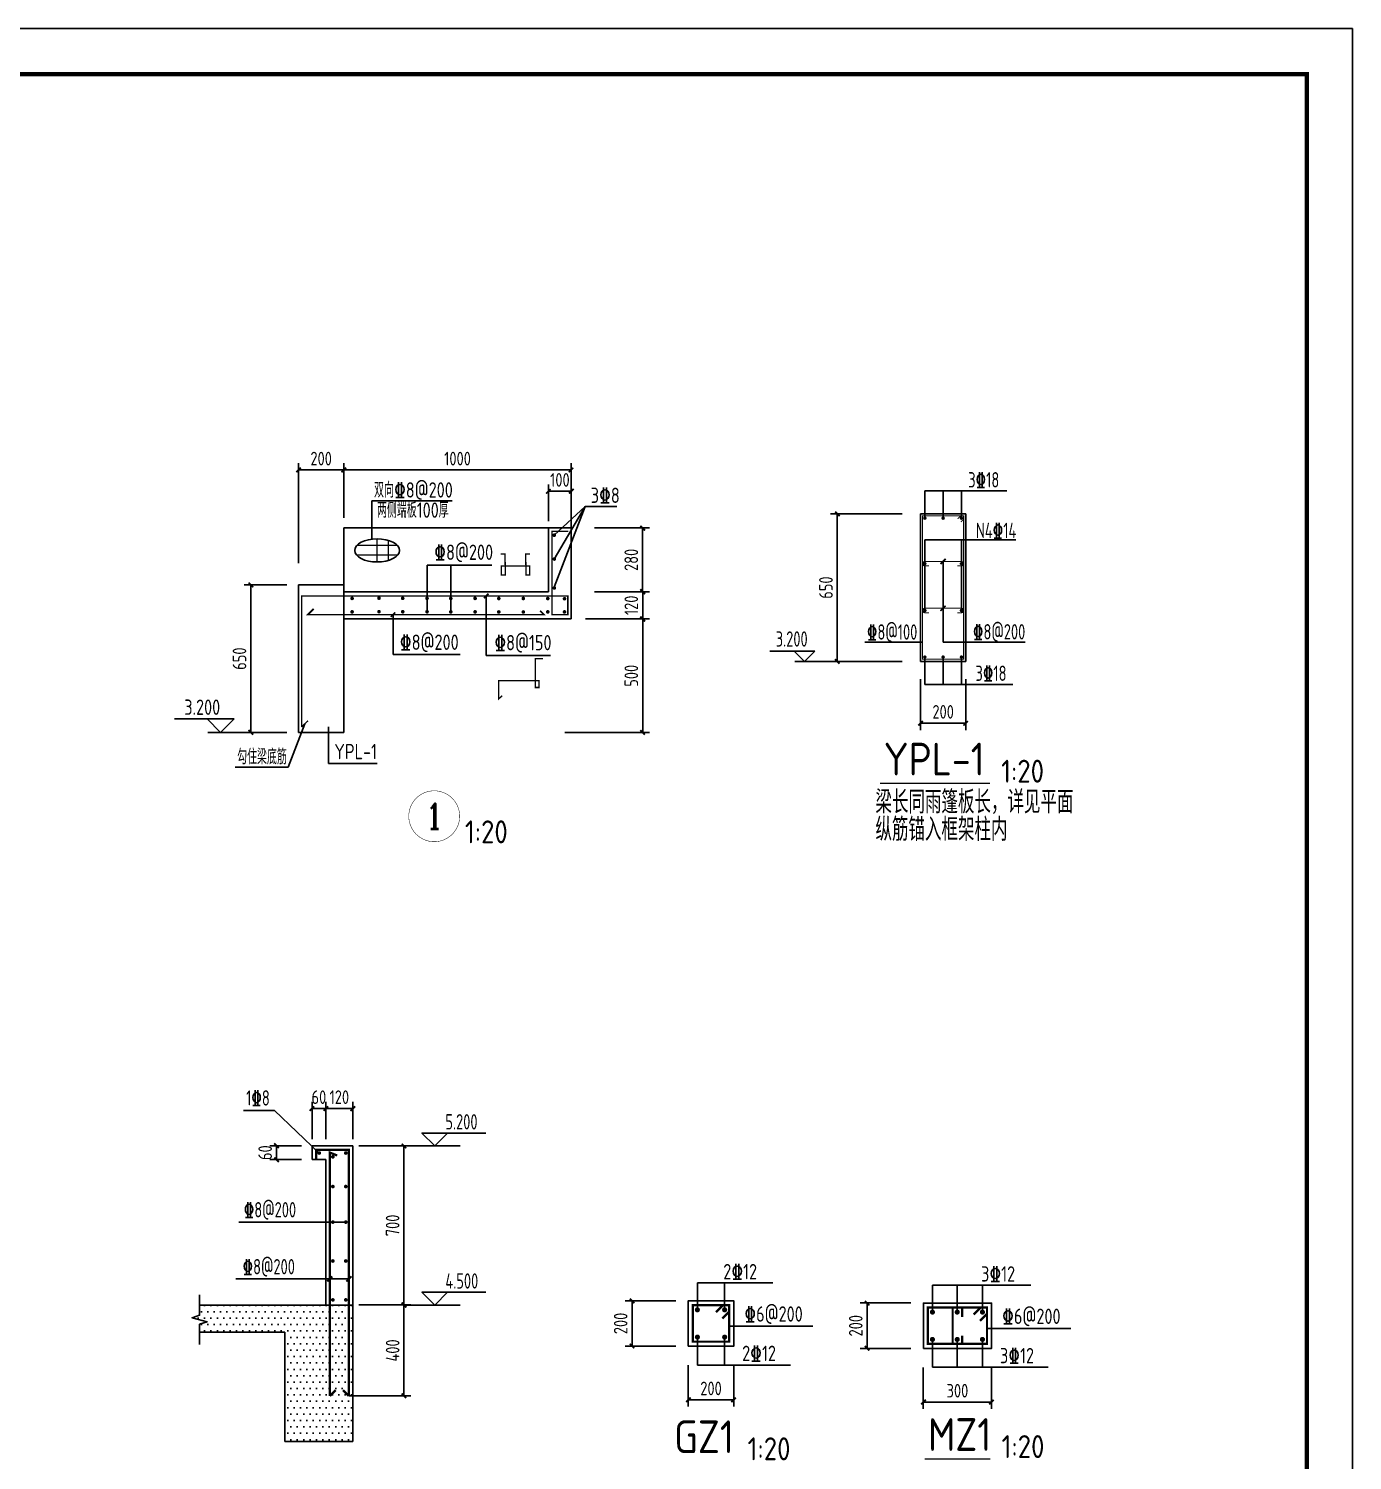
# Model space of a CAD drawing. Header units: millimetres. Extents: x 893615 to 896608, y 39650 to 40458.
# Drawn here: x 896297.3 to 896588.4, y 39929.3 to 40244.1 of the extents above; entities that cross this region are included whole.
import ezdxf
from ezdxf.enums import TextEntityAlignment as Align

# ---------------------------------------------------------------- set-up
doc = ezdxf.new("R2010")
doc.units = ezdxf.units.MM
doc.header["$LTSCALE"] = 1000
doc.header["$MEASUREMENT"] = 0
doc.linetypes.add('4', pattern=[5, 1.5, -1, 1.5, -1])
for name, color, linetype in [('1303', 7, 'Continuous'), ('1307', 7, 'Continuous'), ('1534', 7, 'Continuous'), ('2', 2, 'Continuous'), ('21', 3, '4'), ('22', 1, 'Continuous'), ('BEAM_DE', 7, 'Continuous'), ('CC', 1, 'Continuous'), ('DIM', 7, 'Continuous'), ('DIM_ELEV', 3, 'Continuous'), ('DIM_IDEN', 3, 'Continuous'), ('OTHER', 7, 'Continuous'), ('Prof', 2, 'Continuous'), ('PUB_TEXT', 7, 'Continuous'), ('REIN', 1, 'Continuous'), ('TEXT', 4, 'Continuous'), ('WALL', 9, 'Continuous'), ('中文', 7, 'Continuous'), ('文字', 7, 'Continuous'), ('标注尺寸', 252, 'Continuous'), ('楼板正筋文字', 7, 'Continuous'), ('水平标注', 2, 'Continuous'), ('独立基础', 2, 'Continuous'), ('钢筋线', 1, 'Continuous')]:
    doc.layers.add(name, color=color, linetype=linetype)
doc.styles.add('_TCH_LABEL', font='COMPLEX', dxfattribs={"bigfont": 'GBCBIG'})
doc.styles.add('GBHZ', font='gbenor.shx', dxfattribs={"width": 0.9, "bigfont": 'gbcbig.shx'})
doc.dimstyles.new('Y20', dxfattribs={"dimscale": 0, "dimtxt": 3, "dimasz": 0.01, "dimexe": 1.5, "dimexo": 0.03, "dimgap": 1, "dimtad": 1, "dimdec": 0, "dimlfac": 20, "dimzin": 0, "dimdsep": 46, "dimtxsty": 'GBHZ', "dimblk1": 'DX', "dimblk2": 'DX', "dimsah": 1, "dimcen": 0.09, "dimdle": 1, "dimadec": 0, "dimazin": 0, "dimtfac": 1, "dimtdec": 0, "dimtix": 1, "dimtmove": 2, "dimatfit": 3, "dimldrblk": 'DX', "dimfxl": 0, "dimtolj": 1, "dimtzin": 0, "dimarcsym": 0})

# ---------------------------------------------------------------- blocks, each defined once
blk = doc.blocks.new('DX')
at = {"color": 0, "linetype": 'ByBlock', "const_width": 40}
blk.add_lwpolyline([(-54, -51), (46, 49)], dxfattribs=at)
blk = doc.blocks.new('*D173')
at = {"layer": 'Defpoints', "color": 0, "linetype": 'ByBlock', "transparency": 16777216}
for p in [(896369.92, 39998.46), (896369.92, 39963.46), (896379.87, 39963.46)]:
    blk.add_point(p, dxfattribs=at)
at = {"layer": 'DIM', "color": 0, "linetype": 'ByBlock', "lineweight": -2, "transparency": 16777216}
for p, q in [((896369.95, 39998.46), (896381.37, 39998.46)), ((896379.87, 39998.45), (896379.87, 39963.47)), ((896369.95, 39963.46), (896381.37, 39963.46))]:
    blk.add_line(p, q, dxfattribs=at)
at = {"layer": 'DIM', "color": 0, "linetype": 'ByBlock', "lineweight": -2, "transparency": 16777216, "xscale": 0.01, "yscale": 0.01, "zscale": 0.01}
for p, rotation in [((896379.87, 39998.46), 90), ((896379.87, 39963.46), 270)]:
    blk.add_blockref('DX', p, dxfattribs=dict(at, rotation=rotation))
at = {"layer": 'DIM', "color": 0, "linetype": 'ByBlock', "transparency": 16777216, "insert": (896377.37, 39980.96), "char_height": 3, "attachment_point": 5, "rotation": 90, "style": 'GBHZ'}
blk.add_mtext('\\A1;700', dxfattribs=at)
blk = doc.blocks.new('*D174')
at = {"layer": 'Defpoints', "color": 0, "linetype": 'ByBlock', "transparency": 16777216}
for p in [(896351.84, 39998.46), (896357.35, 39998.46), (896357.35, 39995.46)]:
    blk.add_point(p, dxfattribs=at)
at = {"layer": 'DIM', "color": 0, "linetype": 'ByBlock', "lineweight": -2, "transparency": 16777216}
for p, q in [((896357.32, 39998.46), (896350.34, 39998.46)), ((896351.84, 39998.47), (896351.84, 39998.48)), ((896351.84, 39995.46), (896351.84, 39998.46)), ((896357.32, 39995.46), (896350.34, 39995.46)), ((896351.84, 39995.45), (896351.84, 39995.44))]:
    blk.add_line(p, q, dxfattribs=at)
at = {"layer": 'DIM', "color": 0, "linetype": 'ByBlock', "lineweight": -2, "transparency": 16777216, "xscale": 0.01, "yscale": 0.01, "zscale": 0.01}
for p, rotation in [((896351.84, 39998.46), 270), ((896351.84, 39995.46), 90)]:
    blk.add_blockref('DX', p, dxfattribs=dict(at, rotation=rotation))
at = {"layer": 'DIM', "color": 0, "linetype": 'ByBlock', "transparency": 16777216, "insert": (896349.34, 39996.96), "char_height": 3, "attachment_point": 5, "rotation": 90, "style": 'GBHZ'}
blk.add_mtext('\\A1;60', dxfattribs=at)
blk = doc.blocks.new('*D175')
at = {"layer": 'Defpoints', "color": 0, "transparency": 16777216}
for p in [(896442.39, 39950.28), (896452.39, 39950.28), (896452.39, 39942.61)]:
    blk.add_point(p, dxfattribs=at)
at = {"layer": 'DIM', "color": 0, "lineweight": -2, "transparency": 16777216}
for p, q in [((896442.39, 39950.25), (896442.39, 39941.11)), ((896452.39, 39950.25), (896452.39, 39941.11)), ((896442.4, 39942.61), (896452.38, 39942.61))]:
    blk.add_line(p, q, dxfattribs=at)
at = {"layer": 'DIM', "color": 0, "lineweight": -2, "transparency": 16777216, "xscale": 0.01, "yscale": 0.01, "zscale": 0.01, "rotation": 180}
blk.add_blockref('DX', (896442.39, 39942.61), dxfattribs=at)
at = {"layer": 'DIM', "color": 0, "lineweight": -2, "transparency": 16777216, "xscale": 0.01, "yscale": 0.01, "zscale": 0.01}
blk.add_blockref('DX', (896452.39, 39942.61), dxfattribs=at)
at = {"layer": 'DIM', "color": 0, "transparency": 16777216, "insert": (896447.39, 39945.11), "char_height": 3, "attachment_point": 5, "style": 'GBHZ'}
blk.add_mtext('\\A1;200', dxfattribs=at)
blk = doc.blocks.new('*D176')
at = {"layer": 'Defpoints', "color": 0, "transparency": 16777216}
for p in [(896430.02, 39964.4), (896439.65, 39964.4), (896439.65, 39954.4)]:
    blk.add_point(p, dxfattribs=at)
at = {"layer": 'DIM', "color": 0, "lineweight": -2, "transparency": 16777216}
for p, q in [((896439.62, 39964.4), (896428.52, 39964.4)), ((896430.02, 39954.41), (896430.02, 39964.39)), ((896439.62, 39954.4), (896428.52, 39954.4))]:
    blk.add_line(p, q, dxfattribs=at)
at = {"layer": 'DIM', "color": 0, "lineweight": -2, "transparency": 16777216, "xscale": 0.01, "yscale": 0.01, "zscale": 0.01}
for p, rotation in [((896430.02, 39964.4), 90), ((896430.02, 39954.4), 270)]:
    blk.add_blockref('DX', p, dxfattribs=dict(at, rotation=rotation))
at = {"layer": 'DIM', "color": 0, "transparency": 16777216, "insert": (896427.52, 39959.4), "char_height": 3, "attachment_point": 5, "rotation": 90, "style": 'GBHZ'}
blk.add_mtext('\\A1;200', dxfattribs=at)
blk = doc.blocks.new('*D177')
at = {"layer": 'Defpoints', "color": 0, "transparency": 16777216}
for p in [(896494.08, 39949.78), (896509.08, 39949.78), (896509.08, 39942.11)]:
    blk.add_point(p, dxfattribs=at)
at = {"layer": 'DIM', "color": 0, "lineweight": -2, "transparency": 16777216}
for p, q in [((896494.08, 39949.75), (896494.08, 39940.61)), ((896509.08, 39949.75), (896509.08, 39940.61)), ((896494.09, 39942.11), (896509.07, 39942.11))]:
    blk.add_line(p, q, dxfattribs=at)
at = {"layer": 'DIM', "color": 0, "lineweight": -2, "transparency": 16777216, "xscale": 0.01, "yscale": 0.01, "zscale": 0.01, "rotation": 180}
blk.add_blockref('DX', (896494.08, 39942.11), dxfattribs=at)
at = {"layer": 'DIM', "color": 0, "lineweight": -2, "transparency": 16777216, "xscale": 0.01, "yscale": 0.01, "zscale": 0.01}
blk.add_blockref('DX', (896509.08, 39942.11), dxfattribs=at)
at = {"layer": 'DIM', "color": 0, "transparency": 16777216, "insert": (896501.58, 39944.61), "char_height": 3, "attachment_point": 5, "style": 'GBHZ'}
blk.add_mtext('\\A1;300', dxfattribs=at)
blk = doc.blocks.new('*D178')
at = {"layer": 'Defpoints', "color": 0, "transparency": 16777216}
for p in [(896481.72, 39963.9), (896491.35, 39963.9), (896491.35, 39953.9)]:
    blk.add_point(p, dxfattribs=at)
at = {"layer": 'DIM', "color": 0, "lineweight": -2, "transparency": 16777216}
for p, q in [((896491.32, 39963.9), (896480.22, 39963.9)), ((896481.72, 39953.91), (896481.72, 39963.89)), ((896491.32, 39953.9), (896480.22, 39953.9))]:
    blk.add_line(p, q, dxfattribs=at)
at = {"layer": 'DIM', "color": 0, "lineweight": -2, "transparency": 16777216, "xscale": 0.01, "yscale": 0.01, "zscale": 0.01}
for p, rotation in [((896481.72, 39963.9), 90), ((896481.72, 39953.9), 270)]:
    blk.add_blockref('DX', p, dxfattribs=dict(at, rotation=rotation))
at = {"layer": 'DIM', "color": 0, "transparency": 16777216, "insert": (896479.22, 39958.9), "char_height": 3, "attachment_point": 5, "rotation": 90, "style": 'GBHZ'}
blk.add_mtext('\\A1;200', dxfattribs=at)
blk = doc.blocks.new('*D179')
at = {"layer": 'Defpoints', "color": 0, "linetype": 'ByBlock', "transparency": 16777216}
for p in [(896362.65, 40006.66), (896359.65, 39999.88, -0.06), (896362.65, 39999.88, -0.06)]:
    blk.add_point(p, dxfattribs=at)
at = {"layer": 'DIM', "color": 0, "linetype": 'ByBlock', "lineweight": -2, "transparency": 16777216}
for p, q in [((896359.64, 40006.66), (896359.63, 40006.66)), ((896359.65, 39999.91), (896359.65, 40008.16)), ((896359.65, 40006.66), (896362.65, 40006.66)), ((896362.65, 39999.91), (896362.65, 40008.16)), ((896362.66, 40006.66), (896362.67, 40006.66))]:
    blk.add_line(p, q, dxfattribs=at)
at = {"layer": 'DIM', "color": 0, "linetype": 'ByBlock', "lineweight": -2, "transparency": 16777216, "xscale": 0.01, "yscale": 0.01, "zscale": 0.01}
blk.add_blockref('DX', (896359.65, 40006.66), dxfattribs=at)
at = {"layer": 'DIM', "color": 0, "linetype": 'ByBlock', "lineweight": -2, "transparency": 16777216, "xscale": 0.01, "yscale": 0.01, "zscale": 0.01, "rotation": 180}
blk.add_blockref('DX', (896362.65, 40006.66), dxfattribs=at)
at = {"layer": 'DIM', "color": 0, "linetype": 'ByBlock', "transparency": 16777216, "insert": (896361.15, 40009.16), "char_height": 3, "attachment_point": 5, "style": 'GBHZ'}
blk.add_mtext('\\A1;60', dxfattribs=at)
blk = doc.blocks.new('*D180')
at = {"layer": 'Defpoints', "color": 0, "linetype": 'ByBlock', "transparency": 16777216}
for p in [(896368.65, 40006.66), (896362.65, 39999.88, -0.06), (896368.65, 39999.88, -0.06)]:
    blk.add_point(p, dxfattribs=at)
at = {"layer": 'DIM', "color": 0, "linetype": 'ByBlock', "lineweight": -2, "transparency": 16777216}
for p, q in [((896362.65, 39999.91), (896362.65, 40008.16)), ((896362.66, 40006.66), (896368.64, 40006.66)), ((896368.65, 39999.91), (896368.65, 40008.16))]:
    blk.add_line(p, q, dxfattribs=at)
at = {"layer": 'DIM', "color": 0, "linetype": 'ByBlock', "lineweight": -2, "transparency": 16777216, "xscale": 0.01, "yscale": 0.01, "zscale": 0.01, "rotation": 180}
blk.add_blockref('DX', (896362.65, 40006.66), dxfattribs=at)
at = {"layer": 'DIM', "color": 0, "linetype": 'ByBlock', "lineweight": -2, "transparency": 16777216, "xscale": 0.01, "yscale": 0.01, "zscale": 0.01}
blk.add_blockref('DX', (896368.65, 40006.66), dxfattribs=at)
at = {"layer": 'DIM', "color": 0, "linetype": 'ByBlock', "transparency": 16777216, "insert": (896365.65, 40009.16), "char_height": 3, "attachment_point": 5, "style": 'GBHZ'}
blk.add_mtext('\\A1;120', dxfattribs=at)
blk = doc.blocks.new('*D181')
at = {"layer": 'Defpoints', "color": 0, "linetype": 'ByBlock', "transparency": 16777216}
for p in [(896371.05, 39963.46, -0.06), (896379.87, 39963.46), (896367.75, 39943.46, -0.06)]:
    blk.add_point(p, dxfattribs=at)
at = {"layer": 'DIM', "color": 0, "linetype": 'ByBlock', "lineweight": -2, "transparency": 16777216}
for p, q in [((896371.08, 39963.46), (896381.37, 39963.46)), ((896379.87, 39943.47), (896379.87, 39963.45)), ((896367.78, 39943.46), (896381.37, 39943.46))]:
    blk.add_line(p, q, dxfattribs=at)
at = {"layer": 'DIM', "color": 0, "linetype": 'ByBlock', "lineweight": -2, "transparency": 16777216, "xscale": 0.01, "yscale": 0.01, "zscale": 0.01}
for p, rotation in [((896379.87, 39963.46), 90), ((896379.87, 39943.46), 270)]:
    blk.add_blockref('DX', p, dxfattribs=dict(at, rotation=rotation))
at = {"layer": 'DIM', "color": 0, "linetype": 'ByBlock', "transparency": 16777216, "insert": (896377.37, 39953.46), "char_height": 3, "attachment_point": 5, "rotation": 90, "style": 'GBHZ'}
blk.add_mtext('\\A1;400', dxfattribs=at)
blk = doc.blocks.new('*D182')
at = {"color": 0, "lineweight": -2, "transparency": 16777216}
for p, q in [((896419.8, 40114.33), (896433.86, 40114.33)), ((896432.36, 40114.32), (896432.36, 40089.35)), ((896415.25, 40089.34), (896433.86, 40089.34))]:
    blk.add_line(p, q, dxfattribs=at)
at = {"layer": 'Defpoints', "color": 0, "transparency": 16777216}
for p in [(896419.77, 40114.33), (896415.22, 40089.34), (896432.36, 40089.34)]:
    blk.add_point(p, dxfattribs=at)
at = {"color": 0, "lineweight": -2, "transparency": 16777216, "xscale": 0.01, "yscale": 0.01, "zscale": 0.01}
for p, rotation in [((896432.36, 40114.33), 90), ((896432.36, 40089.34), 270)]:
    blk.add_blockref('DX', p, dxfattribs=dict(at, rotation=rotation))
at = {"color": 0, "transparency": 16777216, "insert": (896429.86, 40101.83), "char_height": 3, "attachment_point": 5, "rotation": 90, "style": 'GBHZ'}
blk.add_mtext('\\A1;500', dxfattribs=at)
blk = doc.blocks.new('*D183')
at = {"color": 0, "lineweight": -2, "transparency": 16777216}
for p, q in [((896411.66, 40135.82), (896411.66, 40143.91)), ((896416.64, 40135.82), (896416.64, 40143.91)), ((896411.65, 40142.41), (896411.64, 40142.41)), ((896416.64, 40142.41), (896411.66, 40142.41)), ((896416.65, 40142.41), (896416.66, 40142.41))]:
    blk.add_line(p, q, dxfattribs=at)
at = {"layer": 'Defpoints', "color": 0, "transparency": 16777216}
for p in [(896411.66, 40142.41), (896411.66, 40135.79), (896416.64, 40135.79)]:
    blk.add_point(p, dxfattribs=at)
at = {"color": 0, "lineweight": -2, "transparency": 16777216, "xscale": 0.01, "yscale": 0.01, "zscale": 0.01}
blk.add_blockref('DX', (896411.66, 40142.41), dxfattribs=at)
at = {"color": 0, "lineweight": -2, "transparency": 16777216, "xscale": 0.01, "yscale": 0.01, "zscale": 0.01, "rotation": 180}
blk.add_blockref('DX', (896416.64, 40142.41), dxfattribs=at)
at = {"color": 0, "transparency": 16777216, "insert": (896414.15, 40144.91), "char_height": 3, "attachment_point": 5, "style": 'GBHZ'}
blk.add_mtext('\\A1;100', dxfattribs=at)
blk = doc.blocks.new('*D184')
at = {"color": 0, "lineweight": -2, "transparency": 16777216}
for p, q in [((896356.66, 40126.63), (896356.66, 40148.59)), ((896366.63, 40147.09), (896356.67, 40147.09)), ((896366.64, 40136.59), (896366.64, 40148.59))]:
    blk.add_line(p, q, dxfattribs=at)
at = {"layer": 'Defpoints', "color": 0, "transparency": 16777216}
for p in [(896356.66, 40147.09), (896366.64, 40136.56), (896356.66, 40126.6)]:
    blk.add_point(p, dxfattribs=at)
at = {"color": 0, "lineweight": -2, "transparency": 16777216, "xscale": 0.01, "yscale": 0.01, "zscale": 0.01, "rotation": 180}
blk.add_blockref('DX', (896356.66, 40147.09), dxfattribs=at)
at = {"color": 0, "lineweight": -2, "transparency": 16777216, "xscale": 0.01, "yscale": 0.01, "zscale": 0.01}
blk.add_blockref('DX', (896366.64, 40147.09), dxfattribs=at)
at = {"color": 0, "transparency": 16777216, "insert": (896361.65, 40149.59), "char_height": 3, "attachment_point": 5, "style": 'GBHZ'}
blk.add_mtext('\\A1;200', dxfattribs=at)
blk = doc.blocks.new('*D185')
at = {"color": 0, "lineweight": -2, "transparency": 16777216}
for p, q in [((896366.64, 40136.56), (896366.64, 40148.59)), ((896366.65, 40147.09), (896416.63, 40147.09)), ((896416.64, 40131.58), (896416.64, 40148.59))]:
    blk.add_line(p, q, dxfattribs=at)
at = {"layer": 'Defpoints', "color": 0, "transparency": 16777216}
for p in [(896416.64, 40147.09), (896366.64, 40136.53), (896416.64, 40131.55)]:
    blk.add_point(p, dxfattribs=at)
at = {"color": 0, "lineweight": -2, "transparency": 16777216, "xscale": 0.01, "yscale": 0.01, "zscale": 0.01, "rotation": 180}
blk.add_blockref('DX', (896366.64, 40147.09), dxfattribs=at)
at = {"color": 0, "lineweight": -2, "transparency": 16777216, "xscale": 0.01, "yscale": 0.01, "zscale": 0.01}
blk.add_blockref('DX', (896416.64, 40147.09), dxfattribs=at)
at = {"color": 0, "transparency": 16777216, "insert": (896391.64, 40149.59), "char_height": 3, "attachment_point": 5, "style": 'GBHZ'}
blk.add_mtext('\\A1;1000', dxfattribs=at)
blk = doc.blocks.new('*D186')
at = {"color": 0, "lineweight": -2, "transparency": 16777216}
for p, q in [((896354.09, 40121.85), (896344.69, 40121.85)), ((896346.19, 40089.35), (896346.19, 40121.84)), ((896354.09, 40089.34), (896344.69, 40089.34))]:
    blk.add_line(p, q, dxfattribs=at)
at = {"layer": 'Defpoints', "color": 0, "transparency": 16777216}
for p in [(896346.19, 40121.85), (896354.12, 40121.85), (896354.12, 40089.34)]:
    blk.add_point(p, dxfattribs=at)
at = {"color": 0, "lineweight": -2, "transparency": 16777216, "xscale": 0.01, "yscale": 0.01, "zscale": 0.01}
for p, rotation in [((896346.19, 40121.85), 90), ((896346.19, 40089.34), 270)]:
    blk.add_blockref('DX', p, dxfattribs=dict(at, rotation=rotation))
at = {"color": 0, "transparency": 16777216, "insert": (896343.69, 40105.6), "char_height": 3, "attachment_point": 5, "rotation": 90, "style": 'GBHZ'}
blk.add_mtext('\\A1;650', dxfattribs=at)
blk = doc.blocks.new('*D189')
at = {"color": 0, "lineweight": -2, "transparency": 16777216}
for p, q in [((896421.79, 40134.33), (896433.85, 40134.33)), ((896432.35, 40120.33), (896432.35, 40134.32)), ((896421.79, 40120.32), (896433.85, 40120.32))]:
    blk.add_line(p, q, dxfattribs=at)
at = {"layer": 'Defpoints', "color": 0, "transparency": 16777216}
for p in [(896421.76, 40134.33), (896432.35, 40134.33), (896421.76, 40120.32)]:
    blk.add_point(p, dxfattribs=at)
at = {"color": 0, "lineweight": -2, "transparency": 16777216, "xscale": 0.01, "yscale": 0.01, "zscale": 0.01}
for p, rotation in [((896432.35, 40134.33), 90), ((896432.35, 40120.32), 270)]:
    blk.add_blockref('DX', p, dxfattribs=dict(at, rotation=rotation))
at = {"color": 0, "transparency": 16777216, "insert": (896429.85, 40127.32), "char_height": 3, "attachment_point": 5, "rotation": 90, "style": 'GBHZ'}
blk.add_mtext('\\A1;280', dxfattribs=at)
blk = doc.blocks.new('*D190')
at = {"color": 0, "lineweight": -2, "transparency": 16777216}
for p, q in [((896423.79, 40120.32), (896433.86, 40120.32)), ((896432.36, 40120.31), (896432.36, 40114.34)), ((896419.8, 40114.33), (896433.86, 40114.33))]:
    blk.add_line(p, q, dxfattribs=at)
at = {"layer": 'Defpoints', "color": 0, "transparency": 16777216}
for p in [(896423.76, 40120.32), (896419.77, 40114.33), (896432.36, 40114.33)]:
    blk.add_point(p, dxfattribs=at)
at = {"color": 0, "lineweight": -2, "transparency": 16777216, "xscale": 0.01, "yscale": 0.01, "zscale": 0.01}
for p, rotation in [((896432.36, 40120.32), 90), ((896432.36, 40114.33), 270)]:
    blk.add_blockref('DX', p, dxfattribs=dict(at, rotation=rotation))
at = {"color": 0, "transparency": 16777216, "insert": (896429.86, 40117.32), "char_height": 3, "attachment_point": 5, "rotation": 90, "style": 'GBHZ'}
blk.add_mtext('\\A1;120', dxfattribs=at)
blk = doc.blocks.new('*D191')
at = {"color": 0, "lineweight": -2, "transparency": 16777216}
for p, q in [((896489.44, 40137.47), (896473.66, 40137.47)), ((896475.16, 40137.46), (896475.16, 40104.98)), ((896489.44, 40104.97), (896473.66, 40104.97))]:
    blk.add_line(p, q, dxfattribs=at)
at = {"layer": 'Defpoints', "color": 0, "transparency": 16777216}
for p in [(896489.47, 40137.47), (896475.16, 40104.97), (896489.47, 40104.97)]:
    blk.add_point(p, dxfattribs=at)
at = {"color": 0, "lineweight": -2, "transparency": 16777216, "xscale": 0.01, "yscale": 0.01, "zscale": 0.01}
for p, rotation in [((896475.16, 40137.47), 90), ((896475.16, 40104.97), 270)]:
    blk.add_blockref('DX', p, dxfattribs=dict(at, rotation=rotation))
at = {"color": 0, "transparency": 16777216, "insert": (896472.66, 40121.22), "char_height": 3, "attachment_point": 5, "rotation": 90, "style": 'GBHZ'}
blk.add_mtext('\\A1;650', dxfattribs=at)
blk = doc.blocks.new('_reinbk')
blk.add_line((0, 0), (0, 0))
blk = doc.blocks.new('*D192')
at = {"color": 0, "lineweight": -2, "transparency": 16777216}
for p, q in [((896493.44, 40101.12), (896493.44, 40089.9)), ((896503.44, 40101.12), (896503.44, 40089.9)), ((896493.45, 40091.4), (896503.43, 40091.4))]:
    blk.add_line(p, q, dxfattribs=at)
at = {"layer": 'Defpoints', "color": 0, "transparency": 16777216}
for p in [(896493.44, 40101.15), (896503.44, 40101.15), (896503.44, 40091.4)]:
    blk.add_point(p, dxfattribs=at)
at = {"color": 0, "lineweight": -2, "transparency": 16777216, "xscale": 0.01, "yscale": 0.01, "zscale": 0.01, "rotation": 180}
blk.add_blockref('DX', (896493.44, 40091.4), dxfattribs=at)
at = {"color": 0, "lineweight": -2, "transparency": 16777216, "xscale": 0.01, "yscale": 0.01, "zscale": 0.01}
blk.add_blockref('DX', (896503.44, 40091.4), dxfattribs=at)
at = {"color": 0, "transparency": 16777216, "insert": (896498.44, 40093.9), "char_height": 3, "attachment_point": 5, "style": 'GBHZ'}
blk.add_mtext('\\A1;200', dxfattribs=at)

msp = doc.modelspace()

# ---------------------------------------------------------------- hatches: boundary and pattern name
at = {"layer": '1307'}
h = msp.add_hatch(dxfattribs=at)
h.set_pattern_fill('DOTS', color=256, scale=22.5, style=0)
h.set_pattern_definition([(0, (225222.8895, 3479.6203), (0.703125, 1.40625), [0, -1.40625])])
h.paths.add_polyline_path([(896368.647, 39963.458), (896334.922, 39963.458), (896334.922, 39961.19), (896333.272, 39960.665), (896336.572, 39959.765), (896334.922, 39959.24), (896334.922, 39957.458), (896353.647, 39957.458), (896353.647, 39933.458), (896368.647, 39933.458)])

# ---------------------------------------------------------------- linework, layer by layer
at = {"color": 0}
for p, q in [((896588.431, 40244.145), (895747.431, 40244.145)), ((895747.431, 40244.145), (896588.431, 40244.145)), ((896588.431, 40244.145), (896588.431, 39650.145))]:
    msp.add_line(p, q, dxfattribs=at)
for p, q in [((896372.784, 40140.299), (896372.784, 40131.859)), ((896372.784, 40140.299), (896390.47, 40140.299)), ((896419.746, 40139.043), (896412.914, 40132.747)), ((896419.746, 40139.043), (896412.914, 40121.331)), ((896419.746, 40139.043), (896426.682, 40139.043)), ((896366.642, 40134.332), (896366.642, 40089.341)), ((896366.642, 40134.293), (896366.642, 40134.318)), ((896411.651, 40134.332), (896411.661, 40120.318)), ((896411.661, 40134.332), (896416.644, 40134.332)), ((896416.653, 40114.326), (896416.644, 40134.332)), ((896384.937, 40126.167), (896399.216, 40126.167)), ((896384.937, 40115.911), (896384.937, 40126.167)), ((896390.152, 40115.887), (896390.152, 40126.143)), ((896356.664, 40121.84), (896356.664, 40089.341)), ((896356.664, 40121.84), (896366.642, 40121.84)), ((896366.642, 40121.84), (896366.642, 40120.318)), ((896366.642, 40120.318), (896411.661, 40120.318)), ((896366.642, 40114.326), (896416.653, 40114.326)), ((896392.197, 40106.545), (896377.452, 40106.545)), ((896412.119, 40106.314), (896397.947, 40106.314)), ((896474.196, 40104.969), (896465.824, 40104.969)), ((896356.664, 40089.341), (896366.642, 40089.341)), ((896342.859, 39969.188), (896367.747, 39969.188))]:
    msp.add_line(p, q)
at = {"linetype": 'ByBlock'}
for p, q in [((896366.642, 40134.332), (896411.661, 40134.332)), ((896470.192, 40107.219), (896460.324, 40107.219)), ((896342.54, 40092.337), (896329.402, 40092.337)), ((896347.739, 40089.341), (896336.724, 40089.341))]:
    msp.add_line(p, q, dxfattribs=at)
at = {"color": 0, "linetype": 'ByBlock'}
for p, q in [((896397.947, 40106.314), (896397.947, 40119.377)), ((896377.452, 40106.545), (896377.452, 40115.301))]:
    msp.add_line(p, q, dxfattribs=at)
at = {"color": 0, "const_width": 1}
msp.add_lwpolyline([(896578.431, 39660.145), (895772.431, 39660.145), (895772.431, 40234.145), (896578.431, 40234.145)], close=True, dxfattribs=at)
at = {"color": 1, "linetype": 'Continuous'}
for points, const_width in [([(896502.949, 40136.981), (896502.949, 40105.456), (896493.924, 40105.456), (896493.924, 40136.981), (896502.949, 40136.981)], 0.225), ([(896415.978, 40133.617), (896415.978, 40133.617), (896412.401, 40133.617), (896412.397, 40115.268), (896415.9, 40115.268), (896415.9, 40119.377), (896357.338, 40119.377), (896357.338, 40090.567), (896357.338, 40090.567), (896357.338, 40090.567)], 0.3), ([(896373.923, 40126.858), (896373.923, 40131.931)], 0.3), ([(896376.426, 40127.199), (896376.426, 40131.59)], 0.3), ([(896378.486, 40128.392), (896369.423, 40128.392)], 0.3), ([(896378.371, 40130.525), (896369.539, 40130.525)], 0.3), ([(896407.599, 40128.592), (896406.642, 40128.592), (896406.69, 40123.97), (896407.537, 40123.97), (896407.489, 40126.003), (896401.25, 40126.003), (896401.298, 40123.97), (896402.145, 40123.97), (896402.097, 40128.592), (896401.14, 40128.592)], 0.3), ([(896410.421, 40105.607), (896410.421, 40105.607), (896408.732, 40105.607), (896408.732, 40099.254), (896409.579, 40099.254), (896409.579, 40100.759), (896400.707, 40100.759), (896400.707, 40096.745), (896401.462, 40097.466)], 0.3), ([(896357.338, 40090.567), (896358.764, 40091.954)], 0.3)]:
    msp.add_lwpolyline(points, dxfattribs=dict(at, const_width=const_width))
at = {"color": 1, "linetype": 'Continuous', "const_width": 0.225}
for points in [[(896498.436, 40126.968), (896494.411, 40126.968, 1), (896494.411, 40125.993), (896495.311, 40125.993)], [(896498.436, 40126.968), (896502.461, 40126.968, -1), (896502.461, 40125.993), (896501.561, 40125.993)], [(896498.436, 40116.673), (896494.411, 40116.673, 1), (896494.411, 40115.698), (896495.311, 40115.698)], [(896498.436, 40116.673), (896502.461, 40116.673, -1), (896502.461, 40115.698), (896501.561, 40115.698)]]:
    msp.add_lwpolyline(points, format="xyb", dxfattribs=at)
at = {"color": 1, "linetype": 'Continuous'}
msp.add_lwpolyline([(896409.785, 40116.143, 0.399, 0.399, 0), (896410.656, 40115.273, 0.3, 0.3, 0), (896358.71, 40115.273, 0.399, 0.399, 0), (896359.983, 40116.547, 0.399, 0.399, 0)], format="xyseb", dxfattribs=at)
at = {"color": 6, "linetype": 'Continuous', "const_width": 0.3}
msp.add_lwpolyline([(896415.9, 40115.224), (896415.9, 40116.16)], dxfattribs=at)
at = {"const_width": 0.405}
for points in [[(896361.021, 39996.883, 1), (896361.426, 39996.883, 1)], [(896364.021, 39996.035, 1), (896364.426, 39996.035, 1)], [(896367.274, 39996.883, -1), (896366.869, 39996.883, -1)], [(896364.021, 39989.506, 1), (896364.426, 39989.506, 1)], [(896367.274, 39989.506, -1), (896366.869, 39989.506, -1)], [(896364.021, 39981.688, 1), (896364.426, 39981.688, 1)], [(896367.274, 39981.688, -1), (896366.869, 39981.688, -1)], [(896364.021, 39973.136, 1), (896364.426, 39973.136, 1)], [(896367.274, 39973.136, -1), (896366.869, 39973.136, -1)], [(896364.021, 39964.583, 1), (896364.426, 39964.583, 1)], [(896367.274, 39964.583, -1), (896366.869, 39964.583, -1)]]:
    msp.add_lwpolyline(points, format="xyb", close=True, dxfattribs=at)
msp.add_ellipse((896373.955, 40129.395), major_axis=(4.933, 0), ratio=0.5142859)
at = {"layer": '1303'}
for p, q in [((896412.914, 40127.504), (896419.746, 40139.043)), ((896358.051, 40091.261), (896354.4, 40081.744)), ((896354.4, 40081.744), (896342.752, 40081.744))]:
    msp.add_line(p, q, dxfattribs=at)
at = {"layer": '1534'}
for points in [[(896389.43, 40001.271), (896386.618, 39998.458), (896383.805, 40001.271), (896397.868, 40001.271)], [(896389.43, 39966.271), (896386.618, 39963.458), (896383.805, 39966.271), (896397.868, 39966.271)]]:
    msp.add_lwpolyline(points, dxfattribs=at)
at = {"layer": '2', "color": 7}
for p, q in [((896469.811, 39958.797), (896451.347, 39958.797)), ((896526.505, 39958.295), (896508.041, 39958.295))]:
    msp.add_line(p, q, dxfattribs=at)
at = {"layer": '21', "const_width": 0.56}
for points in [[(896444.667, 39962.399, 1), (896444.107, 39962.399, 1), (896444.667, 39962.399)], [(896450.667, 39962.399, 1), (896450.107, 39962.399, 1), (896450.667, 39962.399)], [(896496.361, 39961.898, 1), (896495.801, 39961.898, 1), (896496.361, 39961.898)], [(896501.815, 39961.898, 1), (896501.255, 39961.898, 1), (896501.815, 39961.898)], [(896507.361, 39961.898, 1), (896506.801, 39961.898, 1), (896507.361, 39961.898)], [(896444.667, 39956.399, 1), (896444.107, 39956.399, 1), (896444.667, 39956.399)], [(896450.667, 39956.399, 1), (896450.107, 39956.399, 1), (896450.667, 39956.399)], [(896496.361, 39955.898, 1), (896495.801, 39955.898, 1), (896496.361, 39955.898)], [(896501.815, 39955.898, 1), (896501.255, 39955.898, 1), (896501.815, 39955.898)], [(896507.361, 39955.898, 1), (896506.801, 39955.898, 1), (896507.361, 39955.898)]]:
    msp.add_lwpolyline(points, format="xyb", dxfattribs=at)
at = {"layer": '22', "const_width": 0.5}
for points in [[(896443.387, 39955.399), (896451.387, 39955.399), (896451.387, 39963.399), (896443.387, 39963.399)], [(896495.081, 39954.898), (896508.081, 39954.898), (896508.081, 39962.898), (896495.081, 39962.898)]]:
    msp.add_lwpolyline(points, close=True, dxfattribs=at)
for points in [[(896448.46, 39961.874), (896449.947, 39963.359)], [(896449.86, 39960.474), (896451.346, 39961.959)], [(896502.627, 39960.827), (896502.627, 39962.898), (896500.535, 39962.898), (896500.535, 39954.898), (896502.627, 39954.898), (896502.627, 39956.736)], [(896505.154, 39961.372), (896506.641, 39962.858)], [(896506.554, 39959.972), (896508.04, 39961.457)]]:
    msp.add_lwpolyline(points, dxfattribs=at)
at = {"layer": 'BEAM_DE'}
for p, q in [((896503.436, 40137.469), (896493.436, 40137.469)), ((896493.436, 40137.469), (896493.436, 40104.969)), ((896503.436, 40104.969), (896503.436, 40137.469)), ((896493.436, 40104.969), (896503.436, 40104.969))]:
    msp.add_line(p, q, dxfattribs=at)
at = {"layer": 'CC', "color": 0}
for p, q in [((896368.647, 39998.458), (896359.647, 39998.458)), ((896359.647, 39998.458), (896359.647, 39995.458)), ((896368.647, 39998.458), (896368.647, 39942.563)), ((896362.647, 39995.458), (896359.647, 39995.458))]:
    msp.add_line(p, q, dxfattribs=at)
at = {"layer": 'CC', "color": 1, "const_width": 0.506}
for points in [[(896367.747, 39943.463), (896367.747, 39943.463), (896367.747, 39997.558), (896360.547, 39997.558), (896360.547, 39995.458)], [(896363.547, 39943.463), (896363.547, 39943.463), (896363.547, 39996.984), (896365.181, 39996.34)], [(896363.547, 39943.463), (896364.82, 39944.736)], [(896367.747, 39943.463), (896366.474, 39944.736)]]:
    msp.add_lwpolyline(points, dxfattribs=at)
at = {"layer": 'DIM', "linetype": 'ByBlock'}
msp.add_line((896362.647, 39963.458), (896362.647, 39995.458), dxfattribs=at)
at = {"layer": 'DIM', "color": 0}
for p, q in [((896363.579, 39969.201), (896363.568, 39969.201)), ((896367.779, 39969.201), (896367.768, 39969.201))]:
    msp.add_line(p, q, dxfattribs=at)
at = {"layer": 'DIM'}
for p, q in [((896444.387, 39962.399), (896444.387, 39968.323)), ((896444.387, 39968.323), (896461.007, 39968.323)), ((896450.387, 39962.399), (896450.387, 39968.323)), ((896496.081, 39961.898), (896496.081, 39967.822)), ((896496.081, 39967.822), (896517.701, 39967.822)), ((896501.535, 39961.898), (896501.535, 39967.822)), ((896507.081, 39961.898), (896507.081, 39967.822)), ((896444.387, 39956.399), (896444.387, 39950.264)), ((896450.387, 39956.399), (896450.387, 39950.264)), ((896496.081, 39955.898), (896496.081, 39949.763)), ((896501.535, 39955.898), (896501.535, 39949.763)), ((896507.081, 39955.898), (896507.081, 39949.763)), ((896444.387, 39950.264), (896464.844, 39950.264)), ((896496.081, 39949.763), (896521.538, 39949.763))]:
    msp.add_line(p, q, dxfattribs=at)
at = {"layer": 'DIM_ELEV', "color": 0}
for p, q in [((896467.942, 40104.969), (896465.692, 40107.219)), ((896467.942, 40104.969), (896470.192, 40107.219)), ((896339.544, 40089.341), (896336.549, 40092.337)), ((896339.544, 40089.341), (896342.54, 40092.337))]:
    msp.add_line(p, q, dxfattribs=at)
at = {"layer": 'DIM_IDEN', "const_width": 0.1}
msp.add_lwpolyline([(896392.119, 40070.938, 1), (896380.919, 40070.938, 1)], format="xyb", close=True, dxfattribs=at)
at = {"layer": 'OTHER'}
msp.add_lwpolyline([(896334.922, 39965.69), (896334.922, 39961.19), (896333.272, 39960.665), (896336.572, 39959.765), (896334.922, 39959.24), (896334.922, 39954.74)], dxfattribs=at)
at = {"layer": 'Prof'}
for p, q in [((896363.253, 40090.602), (896363.253, 40082.542)), ((896363.253, 40082.542), (896373.98, 40082.542)), ((896351.418, 40006.215, 0.065), (896344.59, 40006.215, 0.065)), ((896361.223, 39996.883), (896351.418, 40006.215, 0.065)), ((896368.647, 39963.458), (896334.922, 39963.458)), ((896368.647, 39933.458), (896368.647, 39963.458)), ((896334.922, 39957.458), (896353.647, 39957.458)), ((896353.647, 39957.458), (896353.647, 39933.458)), ((896353.647, 39933.458), (896368.647, 39933.458))]:
    msp.add_line(p, q, dxfattribs=at)
at = {"layer": 'REIN', "const_width": 0.375}
for points in [[(896494.224, 40136.494, 1), (896494.599, 40136.494, 1)], [(896498.249, 40136.494, 1), (896498.624, 40136.494, 1)], [(896502.274, 40136.494, 1), (896502.649, 40136.494, 1)], [(896494.224, 40126.481, 1), (896494.599, 40126.481, 1)], [(896502.274, 40126.481, 1), (896502.649, 40126.481, 1)], [(896494.224, 40116.186, 1), (896494.599, 40116.186, 1)], [(896502.274, 40116.186, 1), (896502.649, 40116.186, 1)], [(896494.224, 40105.944, 1), (896494.599, 40105.944, 1)], [(896498.249, 40105.944, 1), (896498.624, 40105.944, 1)], [(896502.274, 40105.944, 1), (896502.649, 40105.944, 1)]]:
    msp.add_lwpolyline(points, format="xyb", close=True, dxfattribs=at)
at = {"layer": 'REIN', "const_width": 0.225}
for points in [[(896501.623, 40136.345), (896502.259, 40136.981)], [(896502.949, 40136.292), (896502.312, 40135.655)]]:
    msp.add_lwpolyline(points, dxfattribs=at)
at = {"layer": 'TEXT', "color": 0}
for p, q in [((896494.411, 40136.494), (896494.411, 40142.494)), ((896494.411, 40142.494), (896512.436, 40142.494)), ((896498.436, 40136.494), (896498.436, 40142.494)), ((896502.461, 40136.494), (896502.461, 40142.494)), ((896494.411, 40131.713), (896514.413, 40131.713)), ((896494.411, 40105.944), (896494.411, 40099.944)), ((896498.436, 40105.944), (896498.436, 40099.944)), ((896502.461, 40105.944), (896502.461, 40099.944)), ((896494.411, 40099.944), (896513.763, 40099.944))]:
    msp.add_line(p, q, dxfattribs=at)
at = {"layer": 'TEXT'}
for p, q in [((896494.411, 40131.713), (896494.411, 40116.186)), ((896502.461, 40131.713), (896502.461, 40116.186))]:
    msp.add_line(p, q, dxfattribs=at)
at = {"layer": 'TEXT', "color": 0}
for points in [[(896498.459, 40126.991), (896498.459, 40109.258), (896516.493, 40109.258)], [(896493.924, 40109.206), (896481.233, 40109.206)]]:
    msp.add_lwpolyline(points, dxfattribs=at)
at = {"layer": 'WALL', "const_width": 0.4}
for points in [[(896499.01, 40127.542), (896497.862, 40126.394)], [(896498.987, 40117.247), (896497.839, 40116.099)]]:
    msp.add_lwpolyline(points, dxfattribs=at)
at = {"layer": '文字', "color": 6, "const_width": 0.288}
for points in [[(896484.568, 40078.153), (896508.753, 40078.153)], [(896494.354, 39929.626), (896508.84, 39929.626)]]:
    msp.add_lwpolyline(points, dxfattribs=at)
at = {"layer": '标注尺寸', "color": 0}
for p, q in [((896379.868, 39998.458), (896392.243, 39998.458)), ((896379.868, 39963.458), (896392.243, 39963.458))]:
    msp.add_line(p, q, dxfattribs=at)
at = {"layer": '标注尺寸', "linetype": 'ByBlock'}
msp.add_line((896343.53, 39981.688), (896367.071, 39981.688), dxfattribs=at)
at = {"layer": '独立基础'}
for points in [[(896442.387, 39954.399), (896452.387, 39954.399), (896452.387, 39964.399), (896442.387, 39964.399), (896442.387, 39954.399)], [(896494.081, 39953.898), (896509.081, 39953.898), (896509.081, 39963.898), (896494.081, 39963.898), (896494.081, 39953.898)]]:
    msp.add_lwpolyline(points, dxfattribs=at)
at = {"layer": '钢筋线', "const_width": 0.399}
for points in [[(896412.714, 40132.747, -1), (896413.113, 40132.747, -1), (896412.714, 40132.747)], [(896412.714, 40127.504, -1), (896413.113, 40127.504, -1), (896412.714, 40127.504)], [(896412.714, 40121.131, -1), (896413.113, 40121.131, -1), (896412.714, 40121.131)], [(896368.655, 40118.85, -1), (896368.256, 40118.85, -1), (896368.655, 40118.85)], [(896374.573, 40118.898, -1), (896374.173, 40118.898, -1), (896374.573, 40118.898)], [(896379.787, 40118.874, -1), (896379.388, 40118.874, -1), (896379.787, 40118.874)], [(896385.137, 40118.874, -1), (896384.738, 40118.874, -1), (896385.137, 40118.874)], [(896390.351, 40118.85, -1), (896389.952, 40118.85, -1), (896390.351, 40118.85)], [(896395.702, 40118.85, -1), (896395.302, 40118.85, -1), (896395.702, 40118.85)], [(896400.916, 40118.826, 1), (896400.516, 40118.826, 1), (896400.916, 40118.826)], [(896406.31, 40118.826, 1), (896405.91, 40118.826, 1), (896406.31, 40118.826)], [(896411.68, 40118.81, -1), (896411.281, 40118.81, -1), (896411.68, 40118.81)], [(896415.372, 40118.781, -1), (896414.972, 40118.781, -1), (896415.372, 40118.781)], [(896368.655, 40115.887, -1), (896368.256, 40115.887, -1), (896368.655, 40115.887)], [(896374.573, 40115.935, -1), (896374.173, 40115.935, -1), (896374.573, 40115.935)], [(896379.787, 40115.911, -1), (896379.388, 40115.911, -1), (896379.787, 40115.911)], [(896385.137, 40115.911, -1), (896384.738, 40115.911, -1), (896385.137, 40115.911)], [(896390.351, 40115.887, -1), (896389.952, 40115.887, -1), (896390.351, 40115.887)], [(896395.702, 40115.887, -1), (896395.302, 40115.887, -1), (896395.702, 40115.887)], [(896400.916, 40115.863, 1), (896400.516, 40115.863, 1), (896400.916, 40115.863)], [(896406.31, 40115.863, 1), (896405.91, 40115.863, 1), (896406.31, 40115.863)], [(896411.68, 40115.887, -1), (896411.281, 40115.887, -1), (896411.68, 40115.887)], [(896414.964, 40115.87, -1), (896415.363, 40115.87, -1), (896414.964, 40115.87)]]:
    msp.add_lwpolyline(points, format="xyb", dxfattribs=at)

# ---------------------------------------------------------------- block references
at = {"color": 1, "linetype": 'Continuous', "xscale": 0.75, "yscale": 0.75, "zscale": 0.75, "rotation": 270}
for p in [(896498.459, 40126.968), (896498.459, 40126.968), (896498.436, 40116.673), (896498.459, 40116.673)]:
    msp.add_blockref('_reinbk', p, dxfattribs=at)
at = {"color": 0, "linetype": 'ByBlock', "xscale": -0.009985207110730698, "yscale": 0.009985207110730698, "zscale": 0.009985207100591711, "rotation": 90}
for p in [(896397.947, 40119.35), (896377.452, 40115.235)]:
    msp.add_blockref('DX', p, dxfattribs=at)
at = {"layer": 'DIM', "color": 0, "xscale": 0.01125000001047738, "yscale": 0.01124999999410647, "zscale": 0.01125}
for p in [(896363.59, 39969.201), (896367.79, 39969.201)]:
    msp.add_blockref('DX', p, dxfattribs=at)
at = {"layer": 'TEXT', "xscale": 0.75, "yscale": 0.75, "zscale": 0.75}
msp.add_blockref('_reinbk', (896493.924, 40110.293), dxfattribs=at)

# ---------------------------------------------------------------- texts
at = {"style": 'GBHZ'}
for s, width, p in [('双向%%1328@200', 0.9, (896373.288, 40141.011)), ('%%1328@200', 0.8, (896344.638, 39982.723)), ('%%1328@200', 0.8, (896344.376, 39970.198))]:
    msp.add_text(s, height=3.375, dxfattribs=dict(at, width=width)).set_placement(p)
at = {"layer": '1534', "style": 'GBHZ', "width": 0.8}
for s, p in [('1%%1328', (896345.152, 40007.305)), ('5.200', (896388.968, 40002.058)), ('4.500', (896388.968, 39967.058))]:
    msp.add_text(s, height=3.375, dxfattribs=at).set_placement(p)
at = {"layer": 'DIM', "style": 'GBHZ', "width": 0.9}
for s, p in [('2%%13212', (896450.085, 39969.11)), ('3%%13212', (896506.779, 39968.608)), ('%%1326@200', (896454.7, 39959.793)), ('%%1326@200', (896511.394, 39959.291)), ('2%%13212', (896454.24, 39951.143)), ('3%%13212', (896510.934, 39950.641))]:
    msp.add_text(s, height=3.375, dxfattribs=at).set_placement(p)
at = {"layer": 'PUB_TEXT', "color": 3, "style": 'GBHZ'}
for width, p in [(0.8, (896461.624, 40108.236)), (0.9, (896331.551, 40093.237))]:
    msp.add_text('3.200', height=3.375, dxfattribs=dict(at, width=width)).set_placement(p)
at = {"layer": 'PUB_TEXT', "style": '_TCH_LABEL', "width": 1.555556}
msp.add_text('1', height=5.591, dxfattribs=at).set_placement((896384.655, 40068.142), (896388.383, 40068.142), align=Align.FIT)
at = {"layer": '中文', "color": 1, "style": 'GBHZ', "width": 0.8}
for p in [(896503.958, 40143.244), (896505.555, 40100.694)]:
    msp.add_text('3%%13218', height=3.375, dxfattribs=at).set_placement(p)
at = {"layer": '文字', "color": 6, "style": 'GBHZ'}
for s, height, p in [('YPL-1', 7.2, (896485.345, 40079.91)), ('1:20', 5.04, (896511.203, 40078.331)), ('梁长同雨篷板长，详见平面', 5.04, (896483.548, 40071.553)), ('1:20', 5.04, (896393.268, 40064.991)), ('纵筋锚入框架柱内', 5.04, (896483.548, 40065.526)), ('GZ1', 7.2, (896439.282, 39930.889)), ('MZ1', 7.2, (896495.131, 39931.382)), ('1:20', 5.04, (896455.441, 39929.31)), ('1:20', 5.04, (896511.29, 39929.804))]:
    msp.add_text(s, height=height, dxfattribs=at).set_placement(p)
at = {"layer": '楼板正筋文字', "color": 1, "style": 'GBHZ', "width": 0.9}
for s, p in [('3%%1328', (896420.942, 40139.831)), ('%%1328@150', (896399.725, 40107.425)), ('勾住梁底筋', (896343.177, 40082.339)), ('YPL-1', (896364.545, 40083.478))]:
    msp.add_text(s, height=3.375, dxfattribs=at).set_placement(p)
at = {"layer": '楼板正筋文字', "style": 'GBHZ', "width": 0.9}
for s, p in [('两侧端板100厚', (896373.927, 40136.573)), ('%%1328@200', (896386.52, 40127.314))]:
    msp.add_text(s, height=3.375, dxfattribs=at).set_placement(p)
msp.add_text('%%1328@200', height=3.375, rotation=0, dxfattribs=at).set_placement((896378.953, 40107.518))
at = {"layer": '水平标注', "color": 1, "style": 'GBHZ', "width": 0.8}
for s, p in [('N4%%13214', (896505.631, 40132.104)), ('\x848@100', (896481.672, 40109.769)), ('\x848@200', (896504.995, 40109.821))]:
    msp.add_text(s, height=3.375, dxfattribs=at).set_placement(p)

# ---------------------------------------------------------------- dimensions: what is measured, and where the dimension line sits
for base, p1, p2, picture, middle in [((896356.664, 40147.087), (896366.642, 40136.555), (896356.664, 40126.602), '*D184', (896361.653, 40149.587)), ((896416.644, 40147.087), (896366.642, 40136.533), (896416.644, 40131.552), '*D185', (896391.643, 40149.587)), ((896411.661, 40142.409), (896416.644, 40135.792), (896411.661, 40135.792), '*D183', (896414.152, 40144.909)), ((896503.436, 40091.4), (896493.436, 40101.15), (896503.436, 40101.15), '*D192', (896498.436, 40093.9))]:
    dim = msp.add_linear_dim(base=base, p1=p1, p2=p2, dimstyle='Y20', override={"dimscale": 1})
    dim.commit()
    dim.dimension.update_dxf_attribs({"geometry": picture, "text_midpoint": middle})
for base, p1, p2, picture, middle in [((896475.165, 40104.969), (896489.474, 40137.469), (896489.474, 40104.969), '*D191', (896472.665, 40121.219)), ((896432.35, 40134.332), (896421.763, 40120.318), (896421.763, 40134.332), '*D189', (896429.85, 40127.325)), ((896346.191, 40121.854), (896354.117, 40089.341), (896354.117, 40121.854), '*D186', (896343.691, 40105.598)), ((896432.36, 40114.326), (896423.76, 40120.318), (896419.766, 40114.326), '*D190', (896429.86, 40117.322)), ((896432.36, 40089.341), (896419.766, 40114.326), (896415.223, 40089.341), '*D182', (896429.86, 40101.834))]:
    dim = msp.add_linear_dim(base=base, p1=p1, p2=p2, angle=90, dimstyle='Y20', override={"dimscale": 1})
    dim.commit()
    dim.dimension.update_dxf_attribs({"geometry": picture, "text_midpoint": middle})
at = {"layer": 'DIM', "linetype": 'ByBlock'}
for base, p1, p2, picture, middle in [((896362.647, 40006.658, 0.065), (896359.647, 39999.882), (896362.647, 39999.882), '*D179', (896361.147, 40009.158, 0.065)), ((896368.647, 40006.658, 0.065), (896362.647, 39999.882), (896368.647, 39999.882), '*D180', (896365.647, 40009.158, 0.065))]:
    dim = msp.add_linear_dim(base=base, p1=p1, p2=p2, dimstyle='Y20', override={"dimscale": 1}, dxfattribs=at)
    dim.commit()
    dim.dimension.update_dxf_attribs({"geometry": picture, "text_midpoint": middle})
for base, p1, p2, picture, middle in [((896351.838, 39998.458), (896357.348, 39995.458), (896357.348, 39998.458), '*D174', (896349.338, 39996.958)), ((896379.868, 39963.458), (896369.923, 39998.458), (896369.923, 39963.458), '*D173', (896377.368, 39980.958)), ((896379.868, 39963.458, 0.065), (896367.747, 39943.463), (896371.048, 39963.458), '*D181', (896377.368, 39953.461, 0.065))]:
    dim = msp.add_linear_dim(base=base, p1=p1, p2=p2, angle=90, dimstyle='Y20', override={"dimscale": 1}, dxfattribs=at)
    dim.commit()
    dim.dimension.update_dxf_attribs({"geometry": picture, "text_midpoint": middle})
at = {"layer": 'DIM'}
for base, p1, p2, picture, middle in [((896430.022, 39964.399), (896439.651, 39954.399), (896439.651, 39964.399), '*D176', (896427.522, 39959.399)), ((896481.716, 39963.898), (896491.345, 39953.898), (896491.345, 39963.898), '*D178', (896479.216, 39958.898))]:
    dim = msp.add_linear_dim(base=base, p1=p1, p2=p2, angle=90, dimstyle='Y20', override={"dimscale": 1}, dxfattribs=at)
    dim.commit()
    dim.dimension.update_dxf_attribs({"geometry": picture, "text_midpoint": middle})
for base, p1, p2, picture, middle in [((896452.387, 39942.613), (896442.387, 39950.282), (896452.387, 39950.282), '*D175', (896447.387, 39945.113)), ((896509.081, 39942.111), (896494.081, 39949.78), (896509.081, 39949.78), '*D177', (896501.581, 39944.611))]:
    dim = msp.add_linear_dim(base=base, p1=p1, p2=p2, dimstyle='Y20', override={"dimscale": 1}, dxfattribs=at)
    dim.commit()
    dim.dimension.update_dxf_attribs({"geometry": picture, "text_midpoint": middle})

doc.saveas('drawing.dxf')
